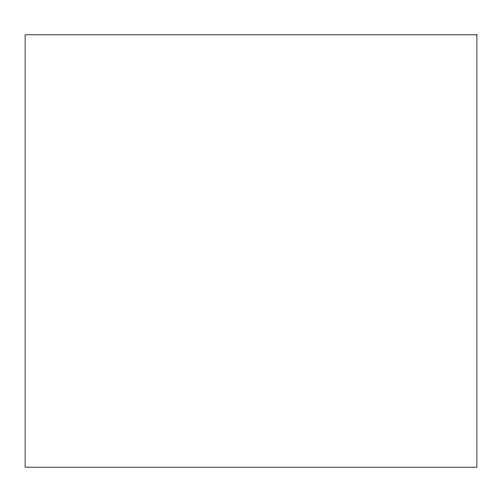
<?xml version="1.0" encoding="UTF-8"?>
<svg xmlns="http://www.w3.org/2000/svg" width="502" height="502" viewBox="0 0 502 502"><rect width="100%" height="100%" fill="white"/><g stroke="black" fill="none" stroke-linecap="round" stroke-linejoin="round"><path stroke-width="0.75" d="M476.9 34.814L25.1 34.814L25.1 467.186L476.9 467.186L476.9 34.814"/></g></svg>
